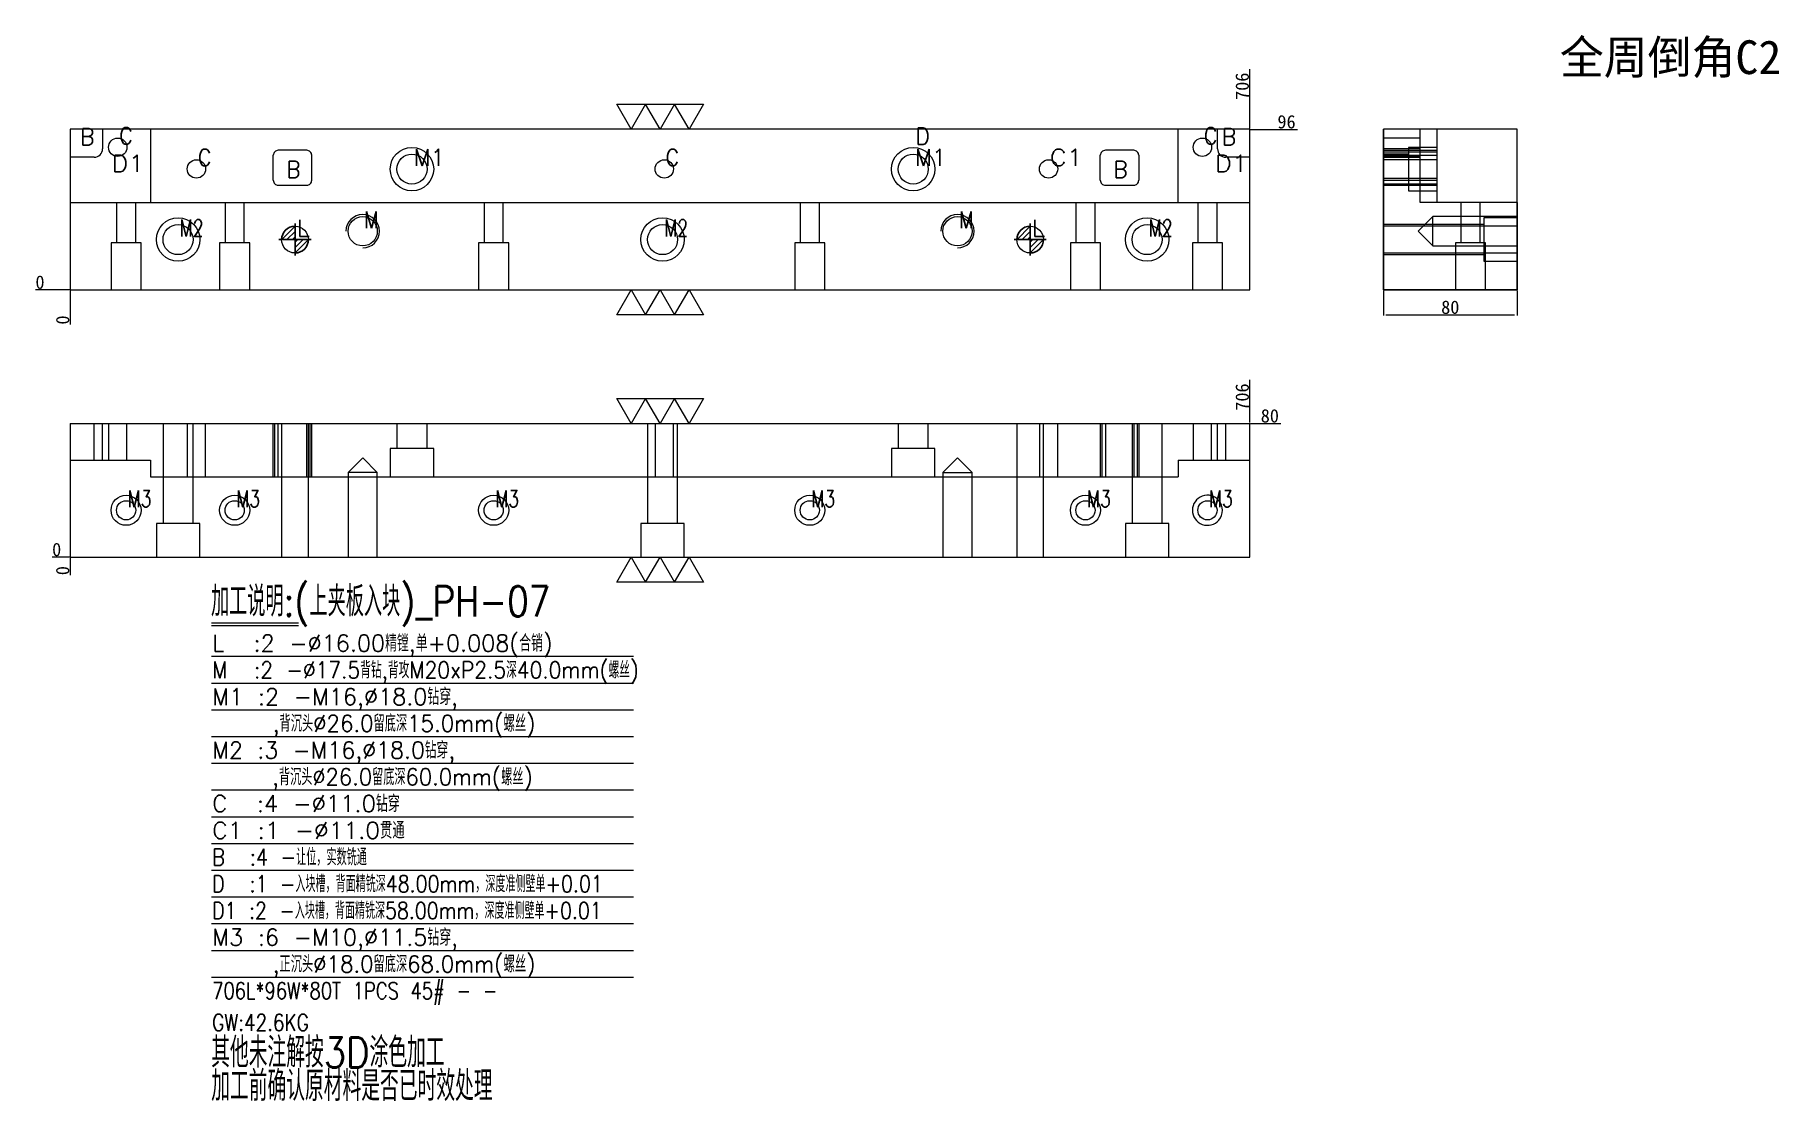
# Model space of a CAD drawing. Header units: millimetres. Extents: x 18155 to 19199, y 59830 to 60468.
import ezdxf
from ezdxf.enums import TextEntityAlignment as Align

# ---------------------------------------------------------------- set-up
doc = ezdxf.new("R2010")
doc.units = ezdxf.units.MM
doc.linetypes.add('DASHED', pattern=[0])
for name, color, linetype in [('dim', 4, 'Continuous'), ('PH', 7, 'Continuous'), ('PH_W', 1, 'Continuous')]:
    doc.layers.add(name, color=color, linetype=linetype)
doc.styles.add('_PUG_ERP', font='txt')
doc.styles.add('chinesef_fs', font='txt.shx', dxfattribs={"bigfont": 'gbcbig.shx'})
doc.dimstyles.new('_PUG_ERP', dxfattribs={"dimtxt": 8, "dimasz": 1.5, "dimexe": 0.5, "dimexo": 0.5, "dimgap": 0.5, "dimtad": 1, "dimtxsty": '_PUG_ERP', "dimblk": 'CLOSEDBLANK', "dimcen": 0, "dimclrd": 4, "dimclre": 4, "dimclrt": 3, "dimazin": 3, "dimtfac": 1, "dimtmove": 0, "dimatfit": 3, "dimldrblk": 'CLOSEDBLANK', "dimlwd": 9, "dimlwe": 9})

# ---------------------------------------------------------------- blocks, each defined once
blk = doc.blocks.new('*D735')
at = {"layer": 'Defpoints', "color": 0}
for p in [(18882.4, 60411.2), (18897.4, 60411.2), (18176.4, 60315.2)]:
    blk.add_point(p, dxfattribs=at)
at = {"layer": 'dim', "color": 4, "lineweight": 9}
for p, q in [((18882.9, 60411.2), (18891.4, 60411.2)), ((18891.4, 60411.2), (18894.4, 60411.2)), ((18894.4, 60411.2), (18910.9, 60411.2))]:
    blk.add_line(p, q, dxfattribs=at)
at = {"layer": 'dim', "color": 3, "lineweight": 13, "insert": (18904.4, 60415.7), "char_height": 8, "attachment_point": 5, "style": '_PUG_ERP'}
blk.add_mtext('96', dxfattribs=at)
blk = doc.blocks.new('_ClosedBlank')
blk = doc.blocks.new('*D736')
at = {"layer": 'Defpoints', "color": 0}
for p in [(18161.4, 60315.2), (18176.4, 60315.2), (18176.4, 60315.2)]:
    blk.add_point(p, dxfattribs=at)
at = {"layer": 'dim', "color": 4, "lineweight": 9}
blk.add_line((18175.9, 60315.2), (18155.6, 60315.2), dxfattribs=at)
at = {"layer": 'dim', "color": 3, "lineweight": 13, "insert": (18158.3, 60319.7), "char_height": 8, "attachment_point": 5, "style": '_PUG_ERP'}
blk.add_mtext('0', dxfattribs=at)
blk = doc.blocks.new('*D737')
at = {"layer": 'Defpoints', "color": 0}
for p in [(18176.4, 60315.2), (18176.4, 60315.2), (18176.4, 60300.2)]:
    blk.add_point(p, dxfattribs=at)
at = {"layer": 'dim', "color": 4, "lineweight": 9}
blk.add_line((18176.4, 60314.7), (18176.4, 60294.4), dxfattribs=at)
at = {"layer": 'dim', "color": 3, "lineweight": 13, "insert": (18171.9, 60297.1), "char_height": 8, "attachment_point": 5, "rotation": 90, "style": '_PUG_ERP'}
blk.add_mtext('0', dxfattribs=at)
blk = doc.blocks.new('*D738')
at = {"layer": 'Defpoints', "color": 0}
for p in [(18882.4, 60426.2), (18882.4, 60411.2), (18176.4, 60315.2)]:
    blk.add_point(p, dxfattribs=at)
at = {"layer": 'dim', "color": 4, "lineweight": 9}
blk.add_line((18882.4, 60411.7), (18882.4, 60447.3), dxfattribs=at)
at = {"layer": 'dim', "color": 3, "lineweight": 13, "insert": (18877.9, 60437), "char_height": 8, "attachment_point": 5, "rotation": 90, "style": '_PUG_ERP'}
blk.add_mtext('706', dxfattribs=at)
blk = doc.blocks.new('*D739')
at = {"layer": 'Defpoints', "color": 0}
for p in [(18882.4, 60235.2), (18887.4, 60235.2), (18176.4, 60155.2)]:
    blk.add_point(p, dxfattribs=at)
at = {"layer": 'dim', "color": 4, "lineweight": 9}
blk.add_line((18882.9, 60235.2), (18900.9, 60235.2), dxfattribs=at)
at = {"layer": 'dim', "color": 3, "lineweight": 13, "insert": (18894.4, 60239.7), "char_height": 8, "attachment_point": 5, "style": '_PUG_ERP'}
blk.add_mtext('80', dxfattribs=at)
blk = doc.blocks.new('*D740')
at = {"layer": 'Defpoints', "color": 0}
for p in [(18171.4, 60155.2), (18176.4, 60155.2), (18176.4, 60155.2)]:
    blk.add_point(p, dxfattribs=at)
at = {"layer": 'dim', "color": 4, "lineweight": 9}
blk.add_line((18175.9, 60155.2), (18165.6, 60155.2), dxfattribs=at)
at = {"layer": 'dim', "color": 3, "lineweight": 13, "insert": (18168.3, 60159.7), "char_height": 8, "attachment_point": 5, "style": '_PUG_ERP'}
blk.add_mtext('0', dxfattribs=at)
blk = doc.blocks.new('*D741')
at = {"layer": 'Defpoints', "color": 0}
for p in [(18176.4, 60155.2), (18176.4, 60155.2), (18176.4, 60150.2)]:
    blk.add_point(p, dxfattribs=at)
at = {"layer": 'dim', "color": 4, "lineweight": 9}
blk.add_line((18176.4, 60154.7), (18176.4, 60144.4), dxfattribs=at)
at = {"layer": 'dim', "color": 3, "lineweight": 13, "insert": (18171.9, 60147.1), "char_height": 8, "attachment_point": 5, "rotation": 90, "style": '_PUG_ERP'}
blk.add_mtext('0', dxfattribs=at)
blk = doc.blocks.new('*D742')
at = {"layer": 'Defpoints', "color": 0}
for p in [(18882.4, 60240.2), (18882.4, 60235.2), (18176.4, 60155.2)]:
    blk.add_point(p, dxfattribs=at)
at = {"layer": 'dim', "color": 4, "lineweight": 9}
blk.add_line((18882.4, 60235.7), (18882.4, 60261.3), dxfattribs=at)
at = {"layer": 'dim', "color": 3, "lineweight": 13, "insert": (18877.9, 60251), "char_height": 8, "attachment_point": 5, "rotation": 90, "style": '_PUG_ERP'}
blk.add_mtext('706', dxfattribs=at)
blk = doc.blocks.new('*D743')
at = {"layer": 'Defpoints', "color": 0}
for p in [(18962.4, 60315.2), (19042.4, 60315.2), (19042.4, 60300.2)]:
    blk.add_point(p, dxfattribs=at)
at = {"layer": 'dim', "color": 4, "lineweight": 9}
for p, q in [((18962.4, 60314.7), (18962.4, 60299.7)), ((19042.4, 60314.7), (19042.4, 60299.7)), ((18963.9, 60300.2), (19040.9, 60300.2))]:
    blk.add_line(p, q, dxfattribs=at)
at = {"layer": 'dim', "color": 3, "lineweight": 13, "insert": (19002.4, 60304.7), "char_height": 8, "attachment_point": 5, "style": '_PUG_ERP'}
blk.add_mtext('80', dxfattribs=at)
blk = doc.blocks.new('pg_hx_L0')
at = {"color": 230}
for p, q in [((-0.6, 0), (0.6, 0)), ((-0.5, -0.003), (0, 0.497)), ((-0.3, 0), (0, 0.3)), ((-0.1, 0), (0, 0.1)), ((0, 0.6), (0, -0.6)), ((0.5, 0.003), (0, -0.497)), ((0.1, 0), (0, -0.1)), ((0.3, 0), (0, -0.3))]:
    blk.add_line(p, q, dxfattribs=at)
for start, end in [(90, 180), (270, 0)]:
    blk.add_arc((0, 0), 0.5, start, end, dxfattribs=at)
blk = doc.blocks.new('pg_hx_LLL0')
blk.add_blockref('pg_hx_L0', (0, 0))

msp = doc.modelspace()

# ---------------------------------------------------------------- linework, layer by layer
at = {"layer": 'dim', "color": 8, "linetype": 'Continuous', "lineweight": 18}
for p, q in [((18260.863, 60115.816), (18313.027, 60115.816)), ((18260.863, 60114.316), (18313.027, 60114.316)), ((18260.863, 60095.816), (18513.583, 60095.816)), ((18260.863, 60079.816), (18513.583, 60079.816)), ((18260.863, 60063.816), (18513.583, 60063.816)), ((18260.863, 60047.816), (18513.583, 60047.816)), ((18260.863, 60031.816), (18513.583, 60031.816)), ((18260.863, 60015.816), (18513.583, 60015.816)), ((18260.863, 59999.816), (18513.583, 59999.816)), ((18260.863, 59983.816), (18513.583, 59983.816)), ((18260.863, 59967.816), (18513.583, 59967.816)), ((18260.863, 59951.816), (18513.583, 59951.816)), ((18260.863, 59935.816), (18513.583, 59935.816)), ((18260.863, 59919.816), (18513.583, 59919.816)), ((18260.863, 59903.816), (18513.583, 59903.816))]:
    msp.add_line(p, q, dxfattribs=at)
at = {"layer": 'dim', "lineweight": 13}
for points in [[(18555.425, 60426.219), (18546.764, 60411.219), (18538.104, 60426.219), (18529.444, 60411.219), (18520.784, 60426.219), (18512.123, 60411.219), (18503.463, 60426.219), (18555.425, 60426.219)], [(18503.463, 60300.219), (18512.123, 60315.219), (18520.784, 60300.219), (18529.444, 60315.219), (18538.104, 60300.219), (18546.764, 60315.219), (18555.425, 60300.219), (18503.463, 60300.219)], [(18555.425, 60250.219), (18546.764, 60235.219), (18538.104, 60250.219), (18529.444, 60235.219), (18520.784, 60250.219), (18512.123, 60235.219), (18503.463, 60250.219), (18555.425, 60250.219)], [(18503.463, 60140.219), (18512.123, 60155.219), (18520.784, 60140.219), (18529.444, 60155.219), (18538.104, 60140.219), (18546.764, 60155.219), (18555.425, 60140.219), (18503.463, 60140.219)]]:
    msp.add_lwpolyline(points, close=True, dxfattribs=at)
at = {"layer": 'dim', "color": 252, "linetype": 'DASHED', "lineweight": 13, "ltscale": 0.2}
for points in [[(18176.444, 60315.219), (18882.444, 60315.219), (18882.444, 60411.219), (18176.444, 60411.219)], [(18962.444, 60315.219), (19042.444, 60315.219), (19042.444, 60411.219), (18962.444, 60411.219)]]:
    msp.add_lwpolyline(points, close=True, dxfattribs=at)
at = {"layer": 'PH', "color": 31, "linetype": 'Continuous', "lineweight": 18}
for p, q in [((18195.784, 60411.219), (18195.784, 60399.519)), ((18863.104, 60399.519), (18863.104, 60411.219)), ((18190.784, 60394.519), (18176.444, 60394.519)), ((18297.944, 60380.718), (18297.944, 60395.668)), ((18317.945, 60398.668), (18300.944, 60398.668)), ((18320.945, 60380.718), (18320.945, 60395.668)), ((18792.944, 60380.718), (18792.944, 60395.668)), ((18812.945, 60398.668), (18795.944, 60398.668)), ((18815.945, 60395.668), (18815.945, 60380.718)), ((18882.444, 60394.519), (18868.104, 60394.519)), ((18962.444, 60394.519), (18984.444, 60394.519)), ((18300.944, 60377.718), (18317.945, 60377.718)), ((18795.944, 60377.718), (18812.945, 60377.718))]:
    msp.add_line(p, q, dxfattribs=at)
at = {"layer": 'PH', "color": 135, "linetype": 'Continuous', "lineweight": 18}
for p, q in [((18863.104, 60411.219), (18195.784, 60411.219)), ((18962.444, 60399.519), (18962.444, 60411.219)), ((18984.444, 60411.219), (18962.444, 60411.219)), ((18994.444, 60411.219), (18984.444, 60411.219)), ((18176.444, 60394.519), (18176.444, 60315.219)), ((18882.444, 60315.219), (18882.444, 60394.519)), ((18962.444, 60394.519), (18962.444, 60399.519)), ((18962.444, 60315.219), (18962.444, 60394.519)), ((19042.444, 60367.489), (19042.444, 60315.219)), ((18176.444, 60315.219), (18882.444, 60315.219)), ((19042.444, 60315.219), (18962.444, 60315.219)), ((18176.444, 60235.219), (18882.444, 60235.219)), ((18176.444, 60235.219), (18176.444, 60155.219)), ((18882.444, 60155.219), (18882.444, 60235.219)), ((18176.444, 60155.219), (18882.444, 60155.219))]:
    msp.add_line(p, q, dxfattribs=at)
at = {"layer": 'PH', "color": 2, "linetype": 'DASHED', "lineweight": 13, "ltscale": 0.664969}
for p, q in [((18224.444, 60411.219), (18224.444, 60367.489)), ((18839.444, 60367.489), (18839.444, 60411.219)), ((18176.444, 60367.489), (18224.444, 60367.489)), ((18224.444, 60367.489), (18839.444, 60367.489)), ((18839.444, 60367.489), (18882.444, 60367.489)), ((18176.444, 60213.219), (18224.444, 60213.219)), ((18224.444, 60213.219), (18224.444, 60203.219)), ((18839.444, 60213.219), (18839.444, 60203.219)), ((18839.444, 60213.219), (18882.444, 60213.219)), ((18224.444, 60203.219), (18839.444, 60203.219))]:
    msp.add_line(p, q, dxfattribs=at)
at = {"layer": 'PH', "color": 31, "linetype": 'DASHED', "lineweight": 13, "ltscale": 0.664969}
for p, q in [((18984.444, 60405.989), (18962.444, 60405.989)), ((18962.444, 60398.668), (18994.444, 60398.668)), ((18977.444, 60396.408), (18962.444, 60396.408)), ((18962.444, 60394.989), (18984.444, 60394.989)), ((18994.444, 60400.404), (18977.444, 60400.404)), ((18977.444, 60400.404), (18977.444, 60387.404)), ((18977.444, 60387.404), (18977.444, 60374.404)), ((18962.444, 60378.401), (18977.444, 60378.401)), ((18962.444, 60377.718), (18994.444, 60377.718)), ((18977.444, 60374.404), (18994.444, 60374.404)), ((18204.09, 60367.489), (18204.09, 60343.219)), ((18215.597, 60343.219), (18215.597, 60367.489)), ((18269.09, 60367.489), (18269.09, 60343.219)), ((18280.597, 60343.219), (18280.597, 60367.489)), ((18424.09, 60367.489), (18424.09, 60343.219)), ((18435.597, 60343.219), (18435.597, 60367.489)), ((18613.29, 60367.489), (18613.29, 60343.219)), ((18624.797, 60343.219), (18624.797, 60367.489)), ((18778.29, 60367.489), (18778.29, 60343.219)), ((18789.797, 60343.219), (18789.797, 60367.489)), ((18851.29, 60367.489), (18851.29, 60343.219)), ((18862.797, 60343.219), (18862.797, 60367.489)), ((19008.69, 60367.489), (19008.69, 60343.219)), ((19020.197, 60343.219), (19020.197, 60367.489)), ((19022.444, 60354.222), (18962.444, 60354.222)), ((19042.444, 60358.219), (19022.444, 60358.219)), ((19022.444, 60358.219), (19022.444, 60345.219)), ((18200.844, 60343.219), (18200.844, 60315.219)), ((18218.844, 60343.219), (18200.844, 60343.219)), ((18218.844, 60315.219), (18218.844, 60343.219)), ((18265.844, 60343.219), (18265.844, 60315.219)), ((18283.844, 60343.219), (18265.844, 60343.219)), ((18283.844, 60315.219), (18283.844, 60343.219)), ((18420.844, 60343.219), (18420.844, 60315.219)), ((18438.844, 60343.219), (18420.844, 60343.219)), ((18438.844, 60315.219), (18438.844, 60343.219)), ((18610.044, 60343.219), (18610.044, 60315.219)), ((18628.044, 60343.219), (18610.044, 60343.219)), ((18628.044, 60315.219), (18628.044, 60343.219)), ((18775.044, 60343.219), (18775.044, 60315.219)), ((18793.044, 60343.219), (18775.044, 60343.219)), ((18793.044, 60315.219), (18793.044, 60343.219)), ((18848.044, 60343.219), (18848.044, 60315.219)), ((18866.044, 60343.219), (18848.044, 60343.219)), ((18866.044, 60315.219), (18866.044, 60343.219)), ((19005.444, 60343.219), (19005.444, 60315.219)), ((19014.444, 60343.219), (19005.444, 60343.219)), ((19014.444, 60343.219), (19005.444, 60343.219)), ((19023.444, 60343.219), (19014.444, 60343.219)), ((19023.444, 60343.219), (19014.444, 60343.219)), ((19022.444, 60345.219), (19022.444, 60332.219)), ((19023.444, 60315.219), (19023.444, 60343.219)), ((18962.444, 60336.215), (19022.444, 60336.215)), ((19022.444, 60332.219), (19042.444, 60332.219)), ((18195.784, 60213.219), (18195.784, 60235.219)), ((18199.344, 60235.219), (18199.344, 60213.219)), ((18210.344, 60213.219), (18210.344, 60235.219)), ((18231.94, 60235.219), (18231.94, 60175.219)), ((18246.444, 60235.219), (18246.444, 60203.219)), ((18249.947, 60175.219), (18249.947, 60235.219)), ((18257.444, 60203.219), (18257.444, 60235.219)), ((18297.944, 60203.219), (18297.944, 60235.219)), ((18320.945, 60203.219), (18320.945, 60235.219)), ((18371.94, 60235.219), (18371.94, 60220.219)), ((18389.947, 60220.219), (18389.947, 60235.219)), ((18521.94, 60235.219), (18521.94, 60175.219)), ((18526.444, 60235.219), (18526.444, 60203.219)), ((18537.444, 60203.219), (18537.444, 60235.219)), ((18539.947, 60175.219), (18539.947, 60235.219)), ((18671.94, 60235.219), (18671.94, 60220.219)), ((18689.947, 60220.219), (18689.947, 60235.219)), ((18792.944, 60235.219), (18792.944, 60203.219)), ((18811.94, 60235.219), (18811.94, 60175.219)), ((18815.945, 60235.219), (18815.945, 60203.219)), ((18829.947, 60175.219), (18829.947, 60235.219)), ((18848.544, 60235.219), (18848.544, 60213.219)), ((18859.544, 60213.219), (18859.544, 60235.219)), ((18863.104, 60213.219), (18863.104, 60235.219)), ((18367.944, 60220.219), (18367.944, 60203.219)), ((18393.944, 60220.219), (18367.944, 60220.219)), ((18393.944, 60203.219), (18393.944, 60220.219)), ((18667.944, 60220.219), (18667.944, 60203.219)), ((18693.944, 60220.219), (18667.944, 60220.219)), ((18693.944, 60203.219), (18693.944, 60220.219)), ((18227.944, 60175.219), (18227.944, 60155.219)), ((18253.944, 60175.219), (18227.944, 60175.219)), ((18253.944, 60155.219), (18253.944, 60175.219)), ((18517.944, 60175.219), (18517.944, 60155.219)), ((18543.944, 60175.219), (18517.944, 60175.219)), ((18543.944, 60155.219), (18543.944, 60175.219)), ((18807.944, 60175.219), (18807.944, 60155.219)), ((18833.944, 60175.219), (18807.944, 60175.219)), ((18833.944, 60155.219), (18833.944, 60175.219))]:
    msp.add_line(p, q, dxfattribs=at)
at = {"layer": 'PH', "color": 2, "linetype": 'Continuous', "lineweight": 18}
for p, q in [((18984.444, 60399.519), (18984.444, 60411.219)), ((18994.444, 60411.219), (18994.444, 60367.489)), ((18984.444, 60394.519), (18984.444, 60399.519)), ((18984.444, 60367.489), (18984.444, 60394.519)), ((19042.444, 60367.489), (18984.444, 60367.489))]:
    msp.add_line(p, q, dxfattribs=at)
at = {"layer": 'PH', "color": 155, "linetype": 'Continuous', "lineweight": 18}
msp.add_line((18984.444, 60399.519), (18962.444, 60399.519), dxfattribs=at)
at = {"layer": 'PH', "color": 155, "linetype": 'DASHED', "lineweight": 13, "ltscale": 0.664969}
for p, q in [((18962.444, 60397.79), (18994.444, 60397.79)), ((18962.444, 60395.668), (18994.444, 60395.668)), ((18962.444, 60380.718), (18994.444, 60380.718)), ((18962.444, 60378.596), (18994.444, 60378.596)), ((18190.784, 60213.219), (18190.784, 60235.219)), ((18298.823, 60203.219), (18298.823, 60235.219)), ((18300.944, 60203.219), (18300.944, 60235.219)), ((18317.945, 60203.219), (18317.945, 60235.219)), ((18320.066, 60203.219), (18320.066, 60235.219)), ((18793.823, 60235.219), (18793.823, 60203.219)), ((18795.944, 60235.219), (18795.944, 60203.219)), ((18812.945, 60235.219), (18812.945, 60203.219)), ((18815.066, 60235.219), (18815.066, 60203.219)), ((18868.104, 60213.219), (18868.104, 60235.219))]:
    msp.add_line(p, q, dxfattribs=at)
at = {"layer": 'PH', "color": 135, "linetype": 'DASHED', "lineweight": 13, "ltscale": 0.664969}
for p, q in [((18994.444, 60392.989), (18962.444, 60392.989)), ((18962.444, 60381.989), (18994.444, 60381.989)), ((18756.444, 60235.219), (18756.444, 60203.219)), ((18767.444, 60203.219), (18767.444, 60235.219))]:
    msp.add_line(p, q, dxfattribs=at)
at = {"layer": 'PH', "color": 5, "linetype": 'DASHED', "lineweight": 13, "ltscale": 0.664969}
for p, q in [((18991.864, 60358.972), (18983.111, 60350.219)), ((19042.444, 60358.972), (18991.864, 60358.972)), ((18991.864, 60341.466), (18991.864, 60358.972)), ((18983.111, 60350.219), (18991.864, 60341.466)), ((18991.864, 60341.466), (19042.444, 60341.466)), ((18351.444, 60214.552), (18342.691, 60205.799)), ((18360.197, 60205.799), (18351.444, 60214.552)), ((18707.444, 60214.552), (18698.691, 60205.799)), ((18716.197, 60205.799), (18707.444, 60214.552)), ((18342.691, 60205.799), (18342.691, 60155.219)), ((18360.197, 60205.799), (18342.691, 60205.799)), ((18360.197, 60155.219), (18360.197, 60205.799)), ((18698.691, 60205.799), (18698.691, 60155.219)), ((18698.691, 60205.799), (18716.197, 60205.799)), ((18716.197, 60155.219), (18716.197, 60205.799))]:
    msp.add_line(p, q, dxfattribs=at)
at = {"layer": 'PH', "color": 42, "linetype": 'Continuous', "lineweight": 18}
for centre, radius in [((18204.844, 60400.489), 5.5), ((18854.044, 60400.489), 5.5), ((18380.944, 60387.404), 9.004), ((18680.944, 60387.404), 9.004), ((18251.944, 60387.489), 5.5), ((18531.944, 60387.489), 5.5), ((18761.944, 60387.489), 5.5), ((18240.944, 60345.219), 9.004), ((18530.944, 60345.219), 9.004), ((18820.944, 60345.219), 9.004), ((18209.844, 60183.219), 9), ((18209.844, 60183.219), 5.753), ((18274.844, 60183.219), 9), ((18274.844, 60183.219), 5.753), ((18429.844, 60183.219), 9), ((18429.844, 60183.219), 5.753), ((18619.044, 60183.219), 9), ((18619.044, 60183.219), 5.753), ((18784.044, 60183.219), 9), ((18784.044, 60183.219), 5.753), ((18857.044, 60183.219), 5.753)]:
    msp.add_circle(centre, radius, dxfattribs=at)
at = {"layer": 'PH', "color": 30, "linetype": 'DASHED', "lineweight": 13, "ltscale": 0.664969}
for centre, radius in [((18380.944, 60387.404), 13), ((18680.944, 60387.404), 13), ((18240.944, 60345.219), 13), ((18351.444, 60350.219), 8.753), ((18530.944, 60345.219), 13), ((18707.444, 60350.219), 8.753), ((18820.944, 60345.219), 13)]:
    msp.add_circle(centre, radius, dxfattribs=at)
at = {"layer": 'PH', "color": 31, "linetype": 'Continuous', "lineweight": 18}
for centre, radius, start, end in [((18190.784, 60399.519), 5, 270, 0), ((18300.944, 60395.668), 3, 135, 180), ((18300.944, 60395.668), 3, 90, 135), ((18317.945, 60395.668), 3, 45, 90), ((18317.945, 60395.668), 3, 0, 45), ((18795.944, 60395.668), 3, 135, 180), ((18795.944, 60395.668), 3, 90, 135), ((18812.945, 60395.668), 3, 45, 90), ((18812.945, 60395.668), 3, 0, 45), ((18868.104, 60399.519), 5, 180, 270), ((18300.944, 60380.718), 3, 180, 225), ((18300.944, 60380.718), 3, 225, 270), ((18317.945, 60380.718), 3, 270, 315), ((18317.945, 60380.718), 3, 315, 0), ((18795.944, 60380.718), 3, 180, 225), ((18795.944, 60380.718), 3, 225, 270), ((18812.945, 60380.718), 3, 270, 315), ((18812.945, 60380.718), 3, 315, 0), ((18857.044, 60183.219), 9, 40.394499, 319.605525), ((18857.044, 60183.219), 9, 319.605525, 40.394499)]:
    msp.add_arc(centre, radius, start, end, dxfattribs=at)
at = {"layer": 'PH', "color": 30, "linetype": 'DASHED', "lineweight": 13, "ltscale": 0.664969}
for centre in [(18351.444, 60350.219), (18707.444, 60350.219)]:
    msp.add_arc(centre, 10, 270, 180, dxfattribs=at)
at = {"layer": 'PH_W', "color": 1, "linetype": 'DASHED', "lineweight": 13, "ltscale": 0.664969}
for p, q in [((19042.444, 60353.219), (18962.444, 60353.219)), ((18962.444, 60337.219), (19042.444, 60337.219)), ((18302.944, 60235.219), (18302.944, 60155.219)), ((18318.944, 60155.219), (18318.944, 60235.219)), ((18742.944, 60235.219), (18742.944, 60155.219)), ((18758.944, 60155.219), (18758.944, 60235.219))]:
    msp.add_line(p, q, dxfattribs=at)
at = {"layer": 'PH_W', "color": 1, "linetype": 'Continuous', "lineweight": 18}
for centre in [(18310.944, 60345.219), (18750.944, 60345.219)]:
    msp.add_circle(centre, 8, dxfattribs=at)

# ---------------------------------------------------------------- block references
at = {"layer": 'PH', "lineweight": 13, "ltscale": 0.664969, "xscale": 16, "yscale": 16, "zscale": 16}
for p in [(18310.944, 60345.219), (18750.944, 60345.219)]:
    msp.add_blockref('pg_hx_LLL0', p, dxfattribs=at)

# ---------------------------------------------------------------- texts
at = {"layer": 'dim'}
msp.add_text('全周倒角C2', height=20.202, dxfattribs=at).set_placement((19134.273, 60454.8), align=Align.MIDDLE)
at = {"layer": 'dim', "color": 4, "lineweight": 13, "style": 'chinesef_fs'}
for s, height, width, p in [('B', 10, 0.9609, (18182.243, 60401.781)), ('C', 10, 0.8969, (18205.669, 60402.357)), ('D', 10, 0.9609, (18682.359, 60402.099)), ('C', 10, 0.8969, (18854.869, 60402.357)), ('B', 10, 0.9609, (18865.601, 60401.781)), ('D1', 10, 1.1106, (18201.159, 60385.767)), ('C', 10, 0.8969, (18252.769, 60389.356)), ('M1', 10, 0.9957, (18381.919, 60389.346)), ('C', 10, 0.8969, (18532.769, 60389.356)), ('M1', 10, 0.9957, (18681.919, 60389.346)), ('C1', 10, 1.1106, (18762.769, 60389.356)), ('D1', 10, 1.1106, (18861.659, 60385.767)), ('B', 10, 0.9609, (18305.705, 60382.23)), ('B', 10, 0.9609, (18800.705, 60382.23)), ('M2', 10, 0.7599, (18241.919, 60347.161)), ('L', 10, 1.1211, (18311.819, 60347.111)), ('M', 10, 0.8408, (18352.359, 60352.131)), ('M2', 10, 0.7599, (18531.919, 60347.161)), ('M', 10, 0.8408, (18708.359, 60352.131)), ('L', 10, 1.1211, (18751.819, 60347.111)), ('M2', 10, 0.7599, (18821.919, 60347.161)), ('M3', 10, 0.7599, (18210.739, 60185.121)), ('M3', 10, 0.7599, (18275.739, 60185.121)), ('M3', 10, 0.7599, (18430.739, 60185.121)), ('M3', 10, 0.7599, (18619.939, 60185.121)), ('M3', 10, 0.7599, (18784.939, 60185.121)), ('M3', 10, 0.7599, (18857.939, 60185.121)), ('加工说明:(上夹板入块)_PH-07', 18, 0.838, (18260.653, 60119.732)), ('M  :2 -%%c17.5背钻,背攻M20xP2.5深40.0mm(螺丝)', 10, 0.8893, (18261.393, 60082.658)), ('M1 :2 -M16,%%c18.0钻穿,', 10, 0.9834, (18261.393, 60066.658)), ('    ,背沉头%%c26.0留底深15.0mm(螺丝)', 10, 0.9351, (18261.393, 60050.658)), ('M2 :3 -M16,%%c18.0钻穿,', 10, 0.9717, (18261.393, 60034.658)), ('    ,背沉头%%c26.0留底深60.0mm(螺丝)', 10, 0.9271, (18261.393, 60018.658)), ('C  :4 -%%c11.0钻穿', 10, 0.9962, (18261.393, 60002.658)), ('C1 :1 -%%c11.0贯通', 10, 1.0251, (18261.393, 59986.658)), ('B  :4 -让位，实数铣通', 10, 0.8407, (18261.393, 59970.658)), ('D  :1 -入块槽，背面精铣深48.00mm，深度准侧壁单+0.01', 10, 0.8339, (18261.393, 59954.658)), ('D1 :2 -入块槽，背面精铣深58.00mm，深度准侧壁单+0.01', 10, 0.8326, (18261.393, 59938.658)), ('M3 :6 -M10,%%c11.5钻穿,', 10, 0.9834, (18261.393, 59922.658)), ('    ,正沉头%%c18.0留底深68.0mm(螺丝)', 10, 0.9351, (18261.393, 59906.658)), ('706L*96W*80T 1PCS 45# - - ', 10, 0.7856, (18261.393, 59890.658)), ('GW:42.6KG ', 10, 0.8074, (18261.393, 59871.658))]:
    msp.add_text(s, height=height, dxfattribs=dict(at, width=width)).set_placement(p)
at = {"layer": 'dim', "color": 1, "lineweight": 13, "style": 'chinesef_fs', "width": 0.9838}
msp.add_text('L  :2 -%%c16.00精镗,单+0.008(合销)', height=10, dxfattribs=at).set_placement((18261.393, 60098.658))
at = {"layer": 'dim', "color": 21, "lineweight": 13, "style": 'chinesef_fs', "width": 0.8663}
for s, p in [('其他未注解按3D涂色加工', (18260.785, 59849.732)), ('加工前确认原材料是否已时效处理', (18260.785, 59829.68))]:
    msp.add_text(s, height=18, dxfattribs=at).set_placement(p)

# ---------------------------------------------------------------- dimensions: what is measured, and where the dimension line sits
at = {"layer": 'dim', "lineweight": 13}
for feature_location, offset, dtype, origin, picture, middle in [((18882.444, 60411.219), (0, 15), 1, (18176.444, 60315.219), '*D738', (18877.944, 60437.005)), ((18882.444, 60411.219), (15, 0), 0, (18176.444, 60315.219), '*D735', (18904.42, 60415.719)), ((18176.443949849, 60315.218811439), (-15, 0), 0, (18176.443949849, 60315.218811439), '*D736', (18158.277283182, 60319.718811439)), ((18176.443949849, 60315.218811439), (0, -15), 1, (18176.443949849, 60315.218811439), '*D737', (18171.943949849, 60297.052144773)), ((18882.444, 60235.219), (0, 5), 1, (18176.444, 60155.219), '*D742', (18877.944, 60251.005)), ((18882.444, 60235.219), (5, 0), 0, (18176.444, 60155.219), '*D739', (18894.42, 60239.719)), ((18176.443949849, 60155.218811439), (-5, 0), 0, (18176.443949849, 60155.218811439), '*D740', (18168.277283182, 60159.718811439)), ((18176.443949849, 60155.218811439), (0, -5), 1, (18176.443949849, 60155.218811439), '*D741', (18171.943949849, 60147.052144773))]:
    dim = msp.add_ordinate_dim(feature_location=feature_location, offset=offset, dtype=dtype, origin=origin, dimstyle='_PUG_ERP', dxfattribs=at)
    dim.commit()
    dim.dimension.update_dxf_attribs({"geometry": picture, "text_midpoint": middle})
dim = msp.add_linear_dim(base=(19042.444, 60300.219), p1=(18962.444, 60315.219), p2=(19042.444, 60315.219), dimstyle='_PUG_ERP', dxfattribs=at)
dim.commit()
dim.dimension.update_dxf_attribs({"geometry": '*D743', "text_midpoint": (19002.444, 60304.719)})

doc.saveas('drawing.dxf')
